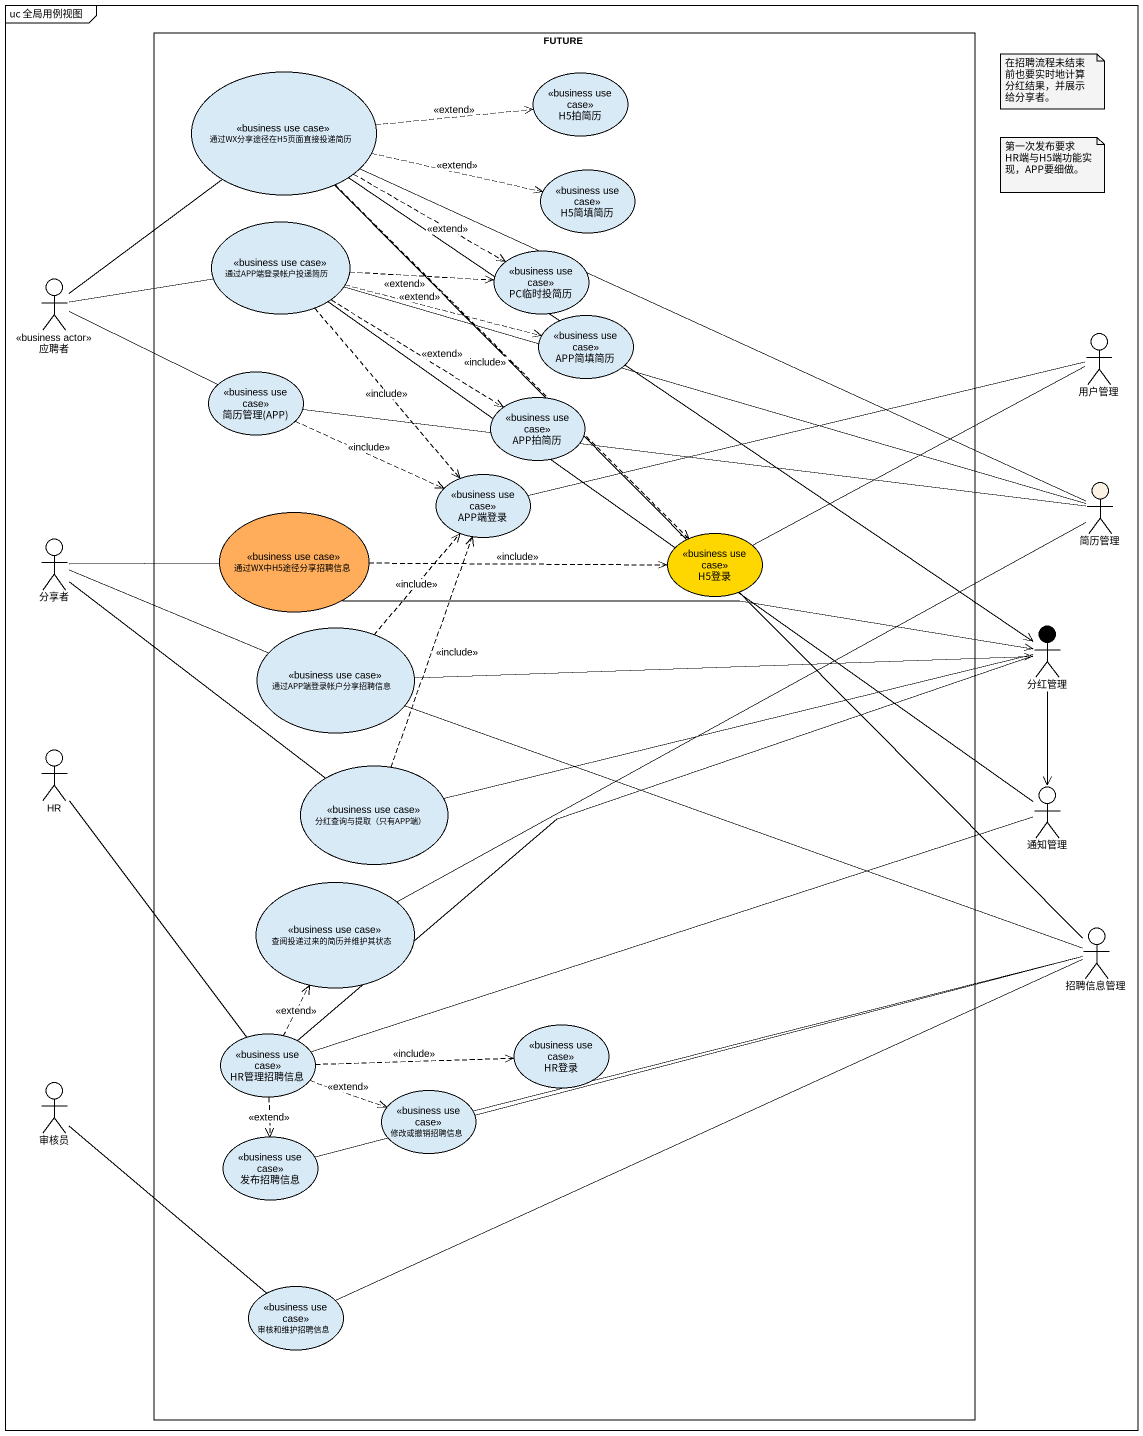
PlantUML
@startuml
mainframe uc 全局用例视图
rectangle FUTURE {
  usecase 通过WX分享途径在H5页面直接投递简历 <<business use case>>
  usecase H5拍简历 <<business use case>>
  usecase H5简填简历 <<business use case>>
  usecase 通过APP端登录帐户投递简历 <<business use case>>
  usecase PC临时投简历 <<business use case>>
  usecase APP简填简历 <<business use case>>
  usecase "简历管理(APP)" as 简历管理_APP <<business use case>>
  usecase APP拍简历 <<business use case>>
  usecase APP端登录 <<business use case>>
  usecase 通过WX中H5途径分享招聘信息 <<business use case>> #FFAD5B
  usecase H5登录 <<business use case>> #FFD700
  usecase 通过APP端登录帐户分享招聘信息 <<business use case>>
  usecase "分红查询与提取（只有APP端）" as 分红查询与提取_只有APP端 <<business use case>>
  usecase 查阅投递过来的简历并维护其状态 <<business use case>>
  usecase HR登录 <<business use case>>
  usecase HR管理招聘信息 <<business use case>>
  usecase 修改或撤销招聘信息 <<business use case>>
  usecase 发布招聘信息 <<business use case>>
  usecase 审核和维护招聘信息 <<business use case>>
}
actor 应聘者 <<business actor>>
actor 用户管理
actor 简历管理 #FCF2E3
actor 分享者
actor 分红管理 #000000
actor HR
actor 通知管理
actor 招聘信息管理
actor 审核员
通过WX分享途径在H5页面直接投递简历 .right.> H5拍简历 : <<extend>>
通过WX分享途径在H5页面直接投递简历 .right.> H5简填简历 : <<extend>>
通过WX分享途径在H5页面直接投递简历 .right.> PC临时投简历 : <<extend>>
通过WX分享途径在H5页面直接投递简历 -right- 简历管理
通过WX分享途径在H5页面直接投递简历 ..> H5登录 : <<include>>
通过WX分享途径在H5页面直接投递简历 --> 分红管理
通过WX分享途径在H5页面直接投递简历 -- 招聘信息管理
通过APP端登录帐户投递简历 .right.> PC临时投简历 : <<extend>>
通过APP端登录帐户投递简历 .right.> APP简填简历 : <<extend>>
通过APP端登录帐户投递简历 ..> APP拍简历 : <<extend>>
通过APP端登录帐户投递简历 ..> APP端登录 : <<include>>
通过APP端登录帐户投递简历 -right- 简历管理
通过APP端登录帐户投递简历 -- 通知管理
应聘者 -up- 通过WX分享途径在H5页面直接投递简历
应聘者 -right- 通过APP端登录帐户投递简历
应聘者 -right- 简历管理_APP
简历管理_APP .right.> APP端登录 : <<include>>
简历管理_APP -right- 简历管理
APP端登录 -right- 用户管理
分享者 -right- 通过WX中H5途径分享招聘信息
分享者 -right- 通过APP端登录帐户分享招聘信息
分享者 -- 分红查询与提取_只有APP端
通过WX中H5途径分享招聘信息 .right.> H5登录 : <<include>>
通过WX中H5途径分享招聘信息 -right-> 分红管理
H5登录 -right- 用户管理
通过APP端登录帐户分享招聘信息 .up.> APP端登录 : <<include>>
通过APP端登录帐户分享招聘信息 -right-> 分红管理
通过APP端登录帐户分享招聘信息 -right- 招聘信息管理
分红管理 --> 通知管理
HR -- HR管理招聘信息
分红查询与提取_只有APP端 .up.> APP端登录 : <<include>>
分红查询与提取_只有APP端 -right- 分红管理
查阅投递过来的简历并维护其状态 -right- 简历管理
HR管理招聘信息 -right- 分红管理
HR管理招聘信息 -right- 通知管理
HR管理招聘信息 .up.> 查阅投递过来的简历并维护其状态 : <<extend>>
HR管理招聘信息 .right.> HR登录 : <<include>>
HR管理招聘信息 .right.> 修改或撤销招聘信息 : <<extend>>
HR管理招聘信息 ..> 发布招聘信息 : <<extend>>
修改或撤销招聘信息 -right- 招聘信息管理
发布招聘信息 -right- 招聘信息管理
审核和维护招聘信息 -right- 招聘信息管理
审核和维护招聘信息 -up- 审核员
note as N1
  在招聘流程未结束前也要实时地计算分红结果，并展示给分享者。
end note
note as N2
  第一次发布要求 HR端与H5端功能实现，APP要细做。
end note
@enduml
